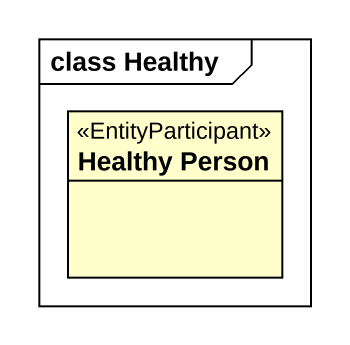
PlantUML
@startuml
mainframe class Healthy
hide circle
hide empty members
class "Healthy Person" as Healthy_Person <<EntityParticipant>>
@enduml
